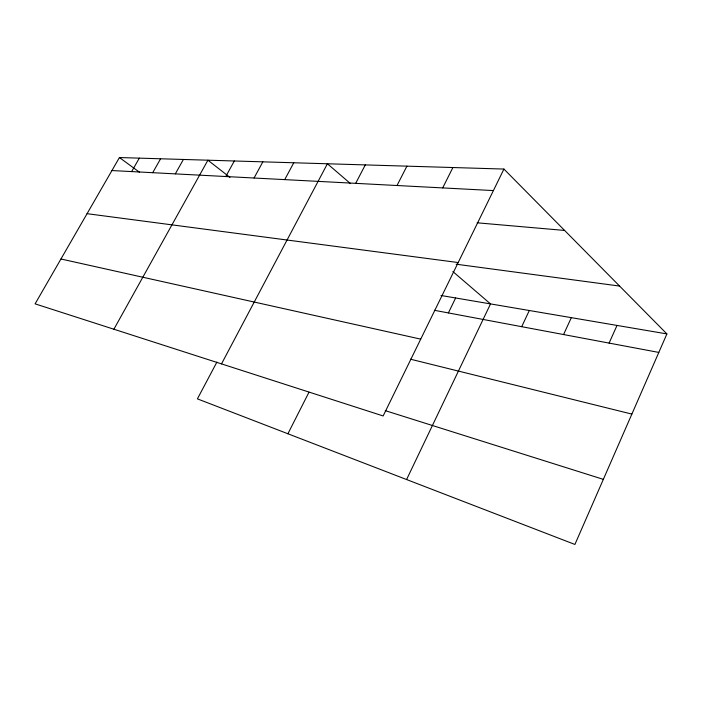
<?xml version="1.0" encoding="UTF-8"?>
<svg xmlns="http://www.w3.org/2000/svg" width="702" height="702" viewBox="0 0 702 702"><rect width="100%" height="100%" fill="white"/><g stroke="black" fill="none" stroke-linecap="round" stroke-linejoin="round"><path stroke-width="1.05" d="M503.931 169.059L383.143 415.953L35.1 303.852L119.419 157.546L503.931 169.059L666.9 333.915L574.903 544.454L197.402 398.859L216.9 362.1M609.099 343.085L617.023 325.43M563.566 334.547L571.323 317.655M521.709 326.684L529.299 310.503M406.59 479.536L490.522 303.905L452.86 271.56M448.376 312.925L455.642 297.973M442.69 187.917L452.895 167.532M287.908 433.757L308.994 392.207M397.016 185.512L406.914 166.155M355.686 183.345L365.286 164.909M221.507 363.89L327.404 163.768L350.544 183.652M284.722 179.624L293.769 162.767M254.054 178.01L262.846 161.837M225.763 176.527L234.319 160.986M113.891 329.229L207.915 160.196L229.993 177.422M175.307 173.877L183.406 159.459M152.711 172.692L160.6 158.775M131.634 171.586L139.321 158.143M111.925 170.551L493.409 190.575M477.149 222.806L564.619 230.44M87.066 213.68L458.195 262.548M456.116 264.198L619.603 286.065M440.988 295.481L666.9 333.915M434.38 310.302L658.809 352.422M60.951 258.994L420.726 339.136M410.459 359.187L631.861 414.092M385.284 410.644L603.343 479.361M119.419 157.546L139.435 172.174"/></g></svg>
